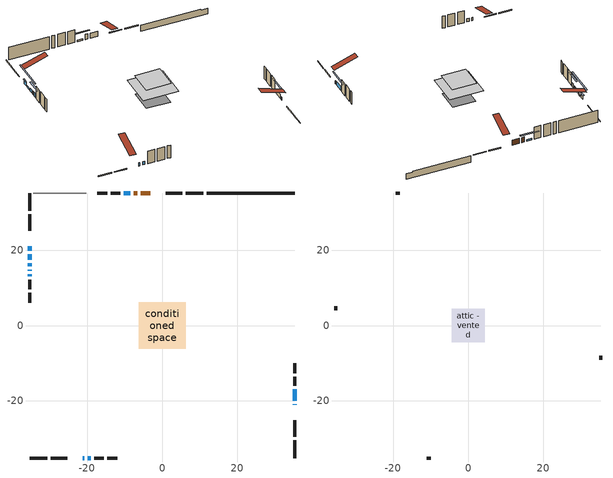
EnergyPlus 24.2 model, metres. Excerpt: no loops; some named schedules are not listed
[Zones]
conditioned space
 floor adiabatic (AdiabaticFloorConstruction): -6.23,-6.23 -6.23,6.23 6.23,6.23 6.23,-6.23 z3.05
 floor foundation (Slab1 construction): -4.24,-4.24 -4.24,4.24 4.24,4.24 4.24,-4.24 z-1.83
 wall outside (RimJoist1 construction): 10.92,35.32 6.24,35.32 / -35.32,-35.32 -30.64,-35.32 / -35.32,35.32 -35.32,30.64 / 35.32,-35.32 35.32,-30.64 z0.61:0.91
 wall outside (RimJoist2 construction): 5.31,35.32 0.91,35.32 / -29.71,-35.32 -25.31,-35.32 / -35.32,29.71 -35.32,25.31 / 35.32,-29.71 35.32,-25.31 z0.61:0.91
 wall outside (AdiabaticWallConstruction 1): -3.21,35.32 -5.74,35.32 / -6.66,35.32 -7.55,35.32 z0.61:2.64
 wall outside (AdiabaticWallConstruction): 35.32,-21.19 35.32,-20.98 / -21.19,-35.32 -20.78,-35.32 / -19.85,-35.32 -19,-35.32 / -35.32,16.59 -35.32,15.74 / -35.32,14.81 -35.32,14.61 z0.61:1.83; -35.32,21.19 -35.32,19.97 / 35.32,-20.05 35.32,-17.01 z0.61:2.13; -35.32,19.04 -35.32,17.51 / -8.48,35.32 -10.31,35.32 z0.61:1.22; -35.32,13.68 -35.32,13.07 z0.61:2.14
 wall outside (Wall1 construction): -11.23,35.32 -13.68,35.32 / -18.07,-35.32 -15.63,-35.32 / -35.32,12.14 -35.32,9.7 / 35.32,-16.08 35.32,-13.63 z0.61:5.49
 wall outside (Wall2 construction): -14.61,35.32 -17.27,35.32 / -14.7,-35.32 -12.04,-35.32 / -35.32,8.77 -35.32,6.1 / 35.32,-12.7 35.32,-10.04 z0.61:5.49
 wall foundation (FoundationWall1 construction): 11.85,35.32,-1.83 11.85,35.32,0.61 32.98,35.32,0.61 32.98,35.32,0.21 35.32,35.32,0.21 35.32,35.32,-1.83
 wall adiabatic (Wall4 construction): -20.23,35.32 -34.39,35.32 z0.61:5.49
 window (WindowConstruction 4): 35.32,-21.19 35.32,-20.98 z0.61:1.83
 window (WindowConstruction 7): -21.19,-35.32 -20.78,-35.32 z0.61:1.83
 window (WindowConstruction 8): -19.85,-35.32 -19,-35.32 z0.61:1.83
 window (WindowConstruction 3): -35.32,21.19 -35.32,19.97 z0.61:2.13
 window (WindowConstruction 9): -35.32,19.04 -35.32,17.52 z0.61:1.22
 window (WindowConstruction 5): -35.32,16.59 -35.32,15.74 z0.61:1.83
 window (WindowConstruction 6): -35.32,14.81 -35.32,14.61 z0.61:1.83
 window (WindowConstruction): 35.32,-20.05 35.32,-17.01 z0.61:2.13
 window (WindowConstruction 1): -8.48,35.32 -10.31,35.32 z0.61:1.22
 window (WindowConstruction 2): -35.32,13.68 -35.32,13.07 z0.61:2.13
 door (Door): -3.21,35.32 -5.73,35.32 z0.61:2.64
 door (Door 1): -6.66,35.32 -7.55,35.32 z0.61:2.64
 ceiling adiabatic (AdiabaticFloorConstruction): 6.23,-6.23 6.23,6.23 -6.23,6.23 -6.23,-6.23 z3.05
attic - vented
 floor to conditioned space (Floor1 construction Reversed): -4.41,-4.41 -4.41,4.41 4.41,4.41 4.41,-4.41 z5.49
 wall outside (Wall3 construction): -18.2,35.32 -19.3,35.32 / -11.11,-35.32 -10.01,-35.32 / -35.32,5.17 -35.32,4.08 / 35.32,-9.11 35.32,-8.01 z0.61:5.49
 roof outside (Roof1 construction): -2.28,35.32,5.49 -2.28,26.74,8.35 -0.02,26.74,8.35 -0.02,35.32,5.49; -22.12,-35.32,5.49 -22.12,-26.74,8.35 -24.38,-26.74,8.35 -24.38,-35.32,5.49; -35.32,22.12,5.49 -26.74,22.12,8.35 -26.74,24.38,8.35 -35.32,24.38,5.49; 35.32,-22.12,5.49 26.74,-22.12,8.35 26.74,-24.38,8.35 35.32,-24.38,5.49
shading: -35.32,19.77 -35.32,21.39 -35.73,21.39 -35.73,19.77 z2.34; -35.32,12.59 -35.32,23.97 -35.73,23.97 -35.73,12.59 z6.15; 35.32,-14.52 35.32,-22.54 35.73,-22.54 35.73,-14.52 z4.62; -12.8,35.32 -5.99,35.32 -5.99,35.73 -12.8,35.73 z3.71; -35.32,10.58 -35.32,16.17 -35.73,16.17 -35.73,10.58 z4.62
[Building]
Building 1: Terrain=Suburbs
[Site:Location]
Toronto Intl AP_ON: Latitude {deg}=43.68; Longitude {deg}=-79.63; Time Zone {hr}=-5; Elevation {m}=173; Keep Site Location Information=Yes
[Site:GroundTemperature:Shallow]
4.59119, 2.66285, 2.50842, 3.42352, 7.09712, 10.7536, 13.9236, 15.9317, 16.1023, 14.4691, 11.3799, 7.83558
[Site:WaterMainsTemperature]
Calculation Method=Schedule; Temperature Schedule=mains temperature schedule
[Material] Roughness=Rough; Thermal Absorptance=0.9
Name | Thickness {m} | Conductivity {W/m-K} | Density {kg/m3} | Specific Heat {J/kg-K} | Solar Absorptance | Visible Absorptance
asphalt or fiberglass shingles | 0.00635 | 0.162714 | 1121.4 | 1465.45 | 0.4 | 0.4
ceiling loosefill ins | 0.0846667 | 0.0480833 | 16.02 | 1046.75 | 0.7 | 0.7
ceiling stud and cavity | 0.1397 | 0.683923 | 65.682 | 1177.47 | 0.7 | 0.7
concrete 4.0 in. | 0.1016 | 1.803125 | 2242.8 | 837.4 | 0.7 | 0.7
concrete 8.0 in. | 0.2032 | 1.803125 | 2242.8 | 837.4 | 0.7 | 0.7
door material | 0.04445 | 0.053851 | 512.64 | 1214.23 | 0.7 | 0.7
exterior vertical ins | 0.0460229 | 0.029427 | 32.04 | 1214.23 | 0.7 | 0.7
floor covering | 0.0127 | 0.0433444 | 54.468 | 1339.84 | 0.6 | 0.6
floor rigid ins; wall rigid ins | 0.512978 | 0.029427 | 32.04 | 1214.23 | 0.7 | 0.7
floor stud and cavity | 0.1397 | 1.75129 | 37.0049 | 1207.88 | 0.7 | 0.7
furniture material conditioned space 1 | 0.1524 | 0.115458 | 640.8 | 1214.23 | 0.6 | 0.6
gypsum board | 0.0127 | 0.160291 | 801 | 837.4 | 0.6 | 0.6
gypsum board 1 | 0.0127 | 0.160291 | 801 | 837.4 | 0.7 | 0.7
osb sheathing 0.5 in. | 0.0127 | 0.115458 | 512.64 | 1214.23 | 0.7 | 0.7
osb sheathing 0.5 in. 1 | 0.0127 | 0.115458 | 512.64 | 1214.23 | 0.4 | 0.4
osb sheathing 0.75 in. | 0.01905 | 0.115458 | 512.64 | 1214.23 | 0.7 | 0.7
osb sheathing 2.0 in. | 0.0508 | 0.115458 | 512.64 | 1214.23 | 0.7 | 0.7
rim joist rigid ins | 0.051816 | 0.029427 | 32.04 | 1214.23 | 0.7 | 0.7
rim joist stud and cavity | 0.0508 | 0.177588 | 50.32683 | 1063.81 | 0.6 | 0.6
rim joist stud and cavity 1 | 0.0508 | 0.0403734 | 125.044 | 1163.47 | 0.6 | 0.6
wall stud and cavity | 0.1397 | 0.0952443 | 139.0536 | 1170.24 | 0.7 | 0.7
wall stud and cavity 1 | 0.1397 | 0.0955885 | 139.0536 | 1170.24 | 0.7 | 0.7
wall stud and cavity 2 | 0.0889 | 6.9971 | 50.32683 | 1063.81 | 0.6 | 0.6
wall stud and cavity 3 | 0.1397 | 0.0857207 | 139.0536 | 1170.24 | 0.7 | 0.7
wall stud and cavity 4 | 0.0889 | 0.380278 | 52.3479 | 1209.89 | 0.7 | 0.7
wall stud and cavity 5 | 0.0889 | 0.391764 | 83.0341 | 1211.67 | 0.7 | 0.7
wood siding | 0.0254 | 0.102417 | 544.68 | 1172.36 | 0.4 | 0.4
wood siding 1 | 0.00254 | 0.102417 | 544.68 | 1172.36 | 0.4 | 0.4
wood siding 2; wood siding 3; wood siding 4 | 0.0254 | 0.102417 | 544.68 | 1172.36 | 0.7 | 0.7
[WindowMaterial:SimpleGlazingSystem]
Name | U-Factor {W/m2-K} | Solar Heat Gain Coefficient
WindowMaterial | 2.09916 | 0.64
WindowMaterial 1 | 2.38135 | 0.54
WindowMaterial 2 | 2.25871 | 0.59
WindowMaterial 3 | 2.12584 | 0.63
WindowMaterial 4 | 6.93965 | 0.69
WindowMaterial 5 | 6.63531 | 0.77
WindowMaterial 6 | 4.30847 | 0.65
[Construction]
AdiabaticFloorConstruction: floor stud and cavity, floor rigid ins, osb sheathing 0.75 in., floor covering
AdiabaticWallConstruction: wood siding 3, wall rigid ins, wall stud and cavity 4, gypsum board
AdiabaticWallConstruction 1: wood siding 4, wall rigid ins, wall stud and cavity 4, gypsum board
Door; Door 1: door material
Floor1 construction Reversed: gypsum board, ceiling stud and cavity, ceiling loosefill ins
FoundationWall1 construction: concrete 8.0 in., gypsum board 1
furniture construction conditioned space 1: furniture material conditioned space 1
PartitionWallConstruction: gypsum board, wall stud and cavity 5, gypsum board
RimJoist1 construction: wood siding 2, rim joist stud and cavity
RimJoist2 construction: wood siding 2, rim joist rigid ins, osb sheathing 2.0 in., rim joist stud and cavity 1
Roof1 construction: asphalt or fiberglass shingles
Slab1 construction: concrete 4.0 in.
Wall1 construction: wood siding, osb sheathing 0.5 in., wall stud and cavity, gypsum board
Wall2 construction: wood siding, osb sheathing 0.5 in., wall stud and cavity 1, gypsum board
Wall3 construction: wood siding 1, wall stud and cavity 2
Wall4 construction: osb sheathing 0.5 in. 1, wall stud and cavity 3, gypsum board
WindowConstruction: WindowMaterial
WindowConstruction 1: WindowMaterial 1
WindowConstruction 2: WindowMaterial 2
WindowConstruction 3: WindowMaterial 3
WindowConstruction 4; WindowConstruction 6; WindowConstruction 7: WindowMaterial 4
WindowConstruction 5; WindowConstruction 8: WindowMaterial 5
WindowConstruction 9: WindowMaterial 6
[Zone] Multiplier=1; Part of Total Floor Area=Yes
Name | Volume {m3}
attic - vented | 36.0769
conditioned space | 542.3
[Space]
Name | Zone | Volume {m3}
attic - vented 1 | attic - vented | 36.0769
conditioned space 1 | conditioned space | 542.3
[ZoneInfiltration:EffectiveLeakageArea]
infil attic - vented 1: Zone or Space=attic - vented 1; Schedule=Always On Discrete; Effective Air Leakage Area {cm2}=3213.93; Stack Coefficient=0.000538095; Wind Coefficient=1.56729e-05
[ZoneMixing]
whole house fan mix: Zone or Space=attic - vented; Schedule=Always On Continuous; Design Flow Rate Calculation Method=Flow/Zone; Design Flow Rate {m3/s}=0; Source Zone or Space=conditioned space
[SurfaceProperty:ExposedFoundationPerimeter]
Slab1: Exposed Perimeter Calculation Method=TotalExposedPerimeter; Total Exposed Perimeter {m}=23.47
[InternalMass] Zone or ZoneList=conditioned space; Space or SpaceList=conditioned space 1
Name | Construction | Surface Area {m2}
furniture mass conditioned space 1 | furniture construction conditioned space 1 | 90.8842
partition wall mass | PartitionWallConstruction | 227.21
[Lights]
interior lighting: Zone or ZoneList or Space or SpaceList=conditioned space 1; Schedule=interior lighting schedule; Design Level Calculation Method=LightingLevel; Lighting Level {W}=343.2; Return Air Fraction=0; Fraction Radiant=0.6; Fraction Visible=0.2; Fraction Replaceable=1
[People]
occupants: Zone or ZoneList or Space or SpaceList=conditioned space 1; Number of People Schedule=occupants schedule; Number of People Calculation Method=People; Number of People=3; Fraction Radiant=0.314171; Sensible Heat Fraction=0.56303; Activity Level Schedule=occupants activity schedule; Carbon Dioxide Generation Rate {m3/s-W}=0; Enable ASHRAE 55 Comfort Warnings=No; Mean Radiant Temperature Calculation Type=EnclosureAveraged
[ElectricEquipment] Zone or ZoneList or Space or SpaceList=conditioned space 1; Design Level Calculation Method=EquipmentLevel
Name | Schedule | Design Level {W} | Fraction Latent | Fraction Radiant | Fraction Lost
clothes dryer | clothes dryer schedule | 140.772 | 0.015 | 0.081 | 0.85
clothes washer | clothes washer schedule | 32.1985 | 0.03 | 0.162 | 0.7
cooking range | cooking range schedule | 208.969 | 0.08 | 0.432 | 0.2
dishwasher | dishwasher schedule | 66.8632 | 0.3 | 0.18 | 0.4
fridge | fridge schedule | 72.9452 | 0 | 0.6 | 0
mech vent bath fan 0 | mech vent bath fan 0 schedule | 50.2 | 0 | 0 | 1
mech vent bath fan 1 | mech vent bath fan 1 schedule | 50.2 | 0 | 0 | 1
mech vent house fan | mech vent house fan schedule | 0 | 0 | 0 | 1
mech vent house fan cfis | mech vent house fan cfis schedule | 0 | 0 | 0 | 0
mech vent range fan 0 | mech vent range fan 0 schedule | 57 | 0 | 0 | 1
misc plug loads | misc plug loads schedule | 494.7 | 0.045 | 0.513 | 0.1
whole house fan | Always On Discrete | 0 | 0 | 0 | 1
[OtherEquipment] Zone or ZoneList or Space or SpaceList=conditioned space 1; Design Level Calculation Method=EquipmentLevel
Name | Fuel Type | Schedule | Design Level {W} | Fraction Latent | Fraction Radiant | Fraction Lost
clothes dryer 1 | Electricity | clothes dryer schedule | 0 | 0.015 | 0.081 | 0.85
cooking range 1 | Electricity | cooking range schedule | 0 | 0.08 | 0.432 | 0.2
general water use latent | None | general water use schedule | 59.3978 | 1 | 0 | 0
general water use sensible | None | general water use schedule | -58.539 | 0 | 0.6 | 0
mech vent house fan latent load | None | Always On Discrete | 0 | 1 | 0 | 0
mech vent house fan sensible load | None | Always On Discrete | 0 | 0 | 0 | 0
water heater energy adjustment1 | NaturalGas | Always On Discrete | 0.01 | 0 | 0 | 1
[ZoneInfiltration:DesignFlowRate] Zone or ZoneList or Space or SpaceList=conditioned space 1; Schedule=Always On Discrete; Design Flow Rate Calculation Method=Flow/Zone; Design Flow Rate {m3/s}=0
infil flow; natural vent flow; whole house fan flow
[AvailabilityManager:Scheduled]
central ac and furnace airloop Availability Manager: Schedule=Always On Discrete
[Foundation:Kiva]
Foundation Kiva 1: Initial Indoor Air Temperature {C}=18; Wall Height Above Grade {m}=0.609996; Wall Depth Below Slab {m}=0.2032; Custom Block Material Name 1=exterior vertical ins; Custom Block Depth 1 {m}=2.43998; Custom Block X Position 1 {m}=0.2159; Custom Block Z Position 1 {m}=0
[Foundation:Kiva:Settings]
Soil Conductivity {W/m-K}=0.849921; Soil Density {kg/m3}=1842.3; Soil Specific Heat {J/kg-K}=418.7; Ground Solar Absorptivity=0.9; Ground Thermal Absorptivity=0.9; Ground Surface Roughness {m}=0.03; Far-Field Width {m}=40; Deep-Ground Boundary Condition=ZeroFlux; Deep-Ground Depth {m}=40; Minimum Cell Dimension {m}=0.2; Maximum Cell Growth Coefficient=3; Simulation Timestep=Timestep
[Exterior:Lights]
exterior lighting: Schedule=exterior lighting schedule; Design Level {W}=75.6
[EnergyManagementSystem:GlobalVariable]
central_ac_and_furnace_airloop_Fan_RTF
infil_program_Qfan
infil_program_Qinf
natural_vent_program_Qnv
natural_vent_program_Qwhf
[EnergyManagementSystem:Sensor]
Name | Output:Variable or Output:Meter Index Key | Output:Variable or Output:Meter
airflow_gain | infil flow | Infiltration Sensible Heat Gain Energy
airflow_gain_1 | natural vent flow | Infiltration Sensible Heat Gain Energy
airflow_gain_2 | whole house fan flow | Infiltration Sensible Heat Gain Energy
airflow_loss | infil flow | Infiltration Sensible Heat Loss Energy
airflow_loss_1 | natural vent flow | Infiltration Sensible Heat Loss Energy
airflow_loss_2 | whole house fan flow | Infiltration Sensible Heat Loss Energy
clg_load_cond |  | Cooling:EnergyTransfer:Zone:CONDITIONED SPACE
clg_sp_s; clg_sp_s_1 | cooling setpoint | Schedule Value
clothes_dryer_exhaust_0_sch_s | clothes dryer exhaust 0 schedule | Schedule Value
cool_season | cooling season schedule | Schedule Value
htg_load_cond |  | Heating:EnergyTransfer:Zone:CONDITIONED SPACE
htg_sp_s; htg_sp_s_1 | heating setpoint | Schedule Value
ig_ee_conv | clothes dryer | Electric Equipment Convective Heating Energy
ig_ee_conv_2 | cooking range | Electric Equipment Convective Heating Energy
ig_ee_conv_4 | fridge | Electric Equipment Convective Heating Energy
ig_ee_conv_5 | misc plug loads | Electric Equipment Convective Heating Energy
ig_ee_conv_6 | whole house fan | Electric Equipment Convective Heating Energy
ig_ee_rad | clothes dryer | Electric Equipment Radiant Heating Energy
ig_ee_rad_2 | cooking range | Electric Equipment Radiant Heating Energy
ig_ee_rad_4 | fridge | Electric Equipment Radiant Heating Energy
ig_ee_rad_5 | misc plug loads | Electric Equipment Radiant Heating Energy
ig_ee_rad_6 | whole house fan | Electric Equipment Radiant Heating Energy
ig_lgt_conv | interior lighting | Lights Convective Heating Energy
ig_lgt_rad | interior lighting | Lights Radiant Heating Energy
ig_lgt_vis | interior lighting | Lights Visible Radiation Heating Energy
ig_oe_conv | clothes dryer 1 | Other Equipment Convective Heating Energy
ig_oe_conv_1 | cooking range 1 | Other Equipment Convective Heating Energy
ig_oe_conv_2 | general water use latent | Other Equipment Convective Heating Energy
ig_oe_conv_3 | general water use sensible | Other Equipment Convective Heating Energy
ig_oe_conv_4 | water heater energy adjustment1 | Other Equipment Convective Heating Energy
ig_oe_rad | clothes dryer 1 | Other Equipment Radiant Heating Energy
ig_oe_rad_1 | cooking range 1 | Other Equipment Radiant Heating Energy
ig_oe_rad_2 | general water use latent | Other Equipment Radiant Heating Energy
ig_oe_rad_3 | general water use sensible | Other Equipment Radiant Heating Energy
ig_oe_rad_4 | water heater energy adjustment1 | Other Equipment Radiant Heating Energy
ig_ppl_conv | occupants | People Convective Heating Energy
ig_ppl_rad | occupants | People Radiant Heating Energy
im_conv | furniture mass conditioned space 1 | Surface Inside Face Convection Heat Gain Energy
im_conv_1 | partition wall mass | Surface Inside Face Convection Heat Gain Energy
im_ig | furniture mass conditioned space 1 | Surface Inside Face Internal Gains Radiation Heat Gain Energy
im_ig_1 | partition wall mass | Surface Inside Face Internal Gains Radiation Heat Gain Energy
im_lgt | furniture mass conditioned space 1 | Surface Inside Face Lights Radiation Heat Gain Energy
im_lgt_1 | partition wall mass | Surface Inside Face Lights Radiation Heat Gain Energy
im_sol | furniture mass conditioned space 1 | Surface Inside Face Solar Radiation Heat Gain Energy
im_sol_1 | partition wall mass | Surface Inside Face Solar Radiation Heat Gain Energy
im_surf | furniture mass conditioned space 1 | Surface Inside Face Net Surface Thermal Radiation Heat Gain Energy
im_surf_1 | partition wall mass | Surface Inside Face Net Surface Thermal Radiation Heat Gain Energy
mech_vent_bath_fan_0_sch_s | mech vent bath fan 0 schedule | Schedule Value
mech_vent_bath_fan_1_sch_s | mech vent bath fan 1 schedule | Schedule Value
mech_vent_range_fan_0_sch_s | mech vent range fan 0 schedule | Schedule Value
mv_conv | mech vent bath fan 0 | Electric Equipment Convective Heating Energy
mv_conv_1 | mech vent bath fan 1 | Electric Equipment Convective Heating Energy
mv_conv_2 | mech vent house fan | Electric Equipment Convective Heating Energy
mv_conv_3 | mech vent house fan cfis | Electric Equipment Convective Heating Energy
mv_conv_4 | mech vent range fan 0 | Electric Equipment Convective Heating Energy
mv_conv_5 | mech vent house fan latent load | Other Equipment Convective Heating Energy
mv_conv_6 | mech vent house fan sensible load | Other Equipment Convective Heating Energy
mv_rad | mech vent bath fan 0 | Electric Equipment Radiant Heating Energy
mv_rad_1 | mech vent bath fan 1 | Electric Equipment Radiant Heating Energy
mv_rad_2 | mech vent house fan | Electric Equipment Radiant Heating Energy
mv_rad_3 | mech vent house fan cfis | Electric Equipment Radiant Heating Energy
mv_rad_4 | mech vent range fan 0 | Electric Equipment Radiant Heating Energy
mv_rad_5 | mech vent house fan latent load | Other Equipment Radiant Heating Energy
mv_rad_6 | mech vent house fan sensible load | Other Equipment Radiant Heating Energy
natural_vent_s | natural vent schedule | Schedule Value
out_pb_s |  | Site Outdoor Air Barometric Pressure
out_wt_s |  | Site Outdoor Air Humidity Ratio
site_vw_s |  | Site Wind Speed
ss_back_out | Window1 | Surface Window Shortwave from Zone Back Out Window Heat Transfer Rate
ss_back_out_1 | Window10 | Surface Window Shortwave from Zone Back Out Window Heat Transfer Rate
ss_back_out_2 | Window11 | Surface Window Shortwave from Zone Back Out Window Heat Transfer Rate
ss_back_out_3 | Window13 | Surface Window Shortwave from Zone Back Out Window Heat Transfer Rate
ss_back_out_4 | Window14 | Surface Window Shortwave from Zone Back Out Window Heat Transfer Rate
ss_back_out_5 | Window2 | Surface Window Shortwave from Zone Back Out Window Heat Transfer Rate
ss_back_out_6 | Window3 | Surface Window Shortwave from Zone Back Out Window Heat Transfer Rate
ss_back_out_7 | Window4 | Surface Window Shortwave from Zone Back Out Window Heat Transfer Rate
ss_back_out_8 | Window6 | Surface Window Shortwave from Zone Back Out Window Heat Transfer Rate
ss_back_out_9 | Window9 | Surface Window Shortwave from Zone Back Out Window Heat Transfer Rate
ss_conv | Door1 | Surface Inside Face Convection Heat Gain Energy
ss_conv_1 | Door4 | Surface Inside Face Convection Heat Gain Energy
ss_conv_10 | Window6 | Surface Inside Face Convection Heat Gain Energy
ss_conv_11 | Window9 | Surface Inside Face Convection Heat Gain Energy
ss_conv_2 | Window1 | Surface Inside Face Convection Heat Gain Energy
ss_conv_3 | Window10 | Surface Inside Face Convection Heat Gain Energy
ss_conv_4 | Window11 | Surface Inside Face Convection Heat Gain Energy
ss_conv_5 | Window13 | Surface Inside Face Convection Heat Gain Energy
ss_conv_6 | Window14 | Surface Inside Face Convection Heat Gain Energy
ss_conv_7 | Window2 | Surface Inside Face Convection Heat Gain Energy
ss_conv_8 | Window3 | Surface Inside Face Convection Heat Gain Energy
ss_conv_9 | Window4 | Surface Inside Face Convection Heat Gain Energy
ss_ig | Door1 | Surface Inside Face Internal Gains Radiation Heat Gain Energy
ss_ig_1 | Door4 | Surface Inside Face Internal Gains Radiation Heat Gain Energy
ss_ig_10 | Window6 | Surface Inside Face Internal Gains Radiation Heat Gain Energy
ss_ig_11 | Window9 | Surface Inside Face Internal Gains Radiation Heat Gain Energy
ss_ig_2 | Window1 | Surface Inside Face Internal Gains Radiation Heat Gain Energy
ss_ig_3 | Window10 | Surface Inside Face Internal Gains Radiation Heat Gain Energy
ss_ig_4 | Window11 | Surface Inside Face Internal Gains Radiation Heat Gain Energy
ss_ig_5 | Window13 | Surface Inside Face Internal Gains Radiation Heat Gain Energy
ss_ig_6 | Window14 | Surface Inside Face Internal Gains Radiation Heat Gain Energy
ss_ig_7 | Window2 | Surface Inside Face Internal Gains Radiation Heat Gain Energy
ss_ig_8 | Window3 | Surface Inside Face Internal Gains Radiation Heat Gain Energy
ss_ig_9 | Window4 | Surface Inside Face Internal Gains Radiation Heat Gain Energy
ss_lgt | Door1 | Surface Inside Face Lights Radiation Heat Gain Energy
ss_lgt_1 | Door4 | Surface Inside Face Lights Radiation Heat Gain Energy
ss_sol | Door1 | Surface Inside Face Solar Radiation Heat Gain Energy
ss_sol_1 | Door4 | Surface Inside Face Solar Radiation Heat Gain Energy
ss_surf | Door1 | Surface Inside Face Net Surface Thermal Radiation Heat Gain Energy
ss_surf_1 | Door4 | Surface Inside Face Net Surface Thermal Radiation Heat Gain Energy
ss_surf_10 | Window6 | Surface Inside Face Net Surface Thermal Radiation Heat Gain Energy
ss_surf_11 | Window9 | Surface Inside Face Net Surface Thermal Radiation Heat Gain Energy
ss_surf_2 | Window1 | Surface Inside Face Net Surface Thermal Radiation Heat Gain Energy
ss_surf_3 | Window10 | Surface Inside Face Net Surface Thermal Radiation Heat Gain Energy
ss_surf_4 | Window11 | Surface Inside Face Net Surface Thermal Radiation Heat Gain Energy
ss_surf_5 | Window13 | Surface Inside Face Net Surface Thermal Radiation Heat Gain Energy
ss_surf_6 | Window14 | Surface Inside Face Net Surface Thermal Radiation Heat Gain Energy
ss_surf_7 | Window2 | Surface Inside Face Net Surface Thermal Radiation Heat Gain Energy
ss_surf_8 | Window3 | Surface Inside Face Net Surface Thermal Radiation Heat Gain Energy
ss_surf_9 | Window4 | Surface Inside Face Net Surface Thermal Radiation Heat Gain Energy
ss_trans_in | Window1 | Surface Window Transmitted Solar Radiation Rate
ss_trans_in_1 | Window10 | Surface Window Transmitted Solar Radiation Rate
ss_trans_in_2 | Window11 | Surface Window Transmitted Solar Radiation Rate
ss_trans_in_3 | Window13 | Surface Window Transmitted Solar Radiation Rate
ss_trans_in_4 | Window14 | Surface Window Transmitted Solar Radiation Rate
ss_trans_in_5 | Window2 | Surface Window Transmitted Solar Radiation Rate
ss_trans_in_6 | Window3 | Surface Window Transmitted Solar Radiation Rate
ss_trans_in_7 | Window4 | Surface Window Transmitted Solar Radiation Rate
ss_trans_in_8 | Window6 | Surface Window Transmitted Solar Radiation Rate
ss_trans_in_9 | Window9 | Surface Window Transmitted Solar Radiation Rate
ss_trans_out | Window1 | Surface Inside Face Initial Transmitted Diffuse Transmitted Out Window Solar Radiation Rate
ss_trans_out_1 | Window10 | Surface Inside Face Initial Transmitted Diffuse Transmitted Out Window Solar Radiation Rate
ss_trans_out_2 | Window11 | Surface Inside Face Initial Transmitted Diffuse Transmitted Out Window Solar Radiation Rate
ss_trans_out_3 | Window13 | Surface Inside Face Initial Transmitted Diffuse Transmitted Out Window Solar Radiation Rate
ss_trans_out_4 | Window14 | Surface Inside Face Initial Transmitted Diffuse Transmitted Out Window Solar Radiation Rate
ss_trans_out_5 | Window2 | Surface Inside Face Initial Transmitted Diffuse Transmitted Out Window Solar Radiation Rate
ss_trans_out_6 | Window3 | Surface Inside Face Initial Transmitted Diffuse Transmitted Out Window Solar Radiation Rate
ss_trans_out_7 | Window4 | Surface Inside Face Initial Transmitted Diffuse Transmitted Out Window Solar Radiation Rate
ss_trans_out_8 | Window6 | Surface Inside Face Initial Transmitted Diffuse Transmitted Out Window Solar Radiation Rate
ss_trans_out_9 | Window9 | Surface Inside Face Initial Transmitted Diffuse Transmitted Out Window Solar Radiation Rate
s_conv | Floor1 | Surface Inside Face Convection Heat Gain Energy
s_conv_1 | FoundationWall1 | Surface Inside Face Convection Heat Gain Energy
s_conv_10 | RimJoist2:270 | Surface Inside Face Convection Heat Gain Energy
s_conv_11 | RimJoist2:90 | Surface Inside Face Convection Heat Gain Energy
s_conv_12 | Slab1 | Surface Inside Face Convection Heat Gain Energy
s_conv_13 | Wall1:0 | Surface Inside Face Convection Heat Gain Energy
s_conv_14 | Wall1:180 | Surface Inside Face Convection Heat Gain Energy
s_conv_15 | Wall1:270 | Surface Inside Face Convection Heat Gain Energy
s_conv_16 | Wall1:90 | Surface Inside Face Convection Heat Gain Energy
s_conv_17 | Wall2:0 | Surface Inside Face Convection Heat Gain Energy
s_conv_18 | Wall2:180 | Surface Inside Face Convection Heat Gain Energy
s_conv_19 | Wall2:270 | Surface Inside Face Convection Heat Gain Energy
s_conv_2 | inferred conditioned ceiling | Surface Inside Face Convection Heat Gain Energy
s_conv_20 | Wall2:90 | Surface Inside Face Convection Heat Gain Energy
s_conv_21 | Wall4 | Surface Inside Face Convection Heat Gain Energy
s_conv_3 | inferred conditioned floor | Surface Inside Face Convection Heat Gain Energy
s_conv_4 | RimJoist1:0 | Surface Inside Face Convection Heat Gain Energy
s_conv_5 | RimJoist1:180 | Surface Inside Face Convection Heat Gain Energy
s_conv_6 | RimJoist1:270 | Surface Inside Face Convection Heat Gain Energy
s_conv_7 | RimJoist1:90 | Surface Inside Face Convection Heat Gain Energy
